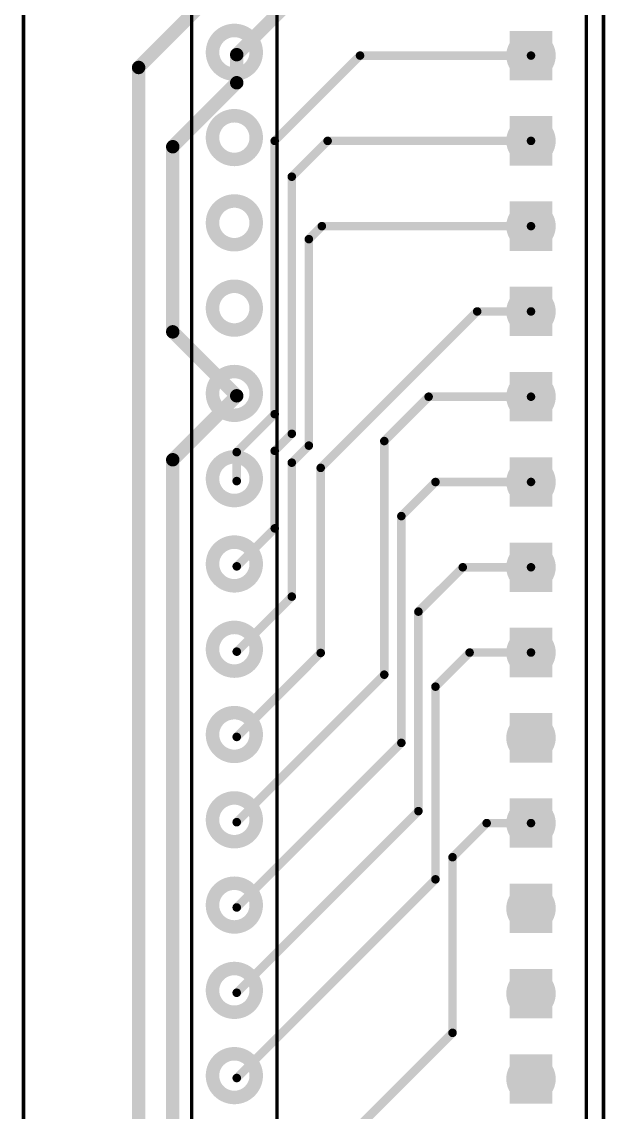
# Model space of a CAD drawing. Header units: millimetres. Extents: x 38 to 140, y 35 to 124.
# Drawn here: x 37.67 to 55.04, y 71.65 to 104.13 of the extents above; entities that cross this region are included whole.
import ezdxf

# ---------------------------------------------------------------- set-up
doc = ezdxf.new("R2010")
doc.units = ezdxf.units.MM
for name, color, linetype in [('BottomLayer', 5, 'Continuous'), ('BottomOverlay', 54, 'Continuous'), ('BottomSolder', 6, 'Continuous'), ('KeepOutLayer', 6, 'Continuous'), ('MultiLayer', 9, 'Continuous'), ('TopLayer', 1, 'Continuous'), ('TopOverlay', 2, 'Continuous'), ('TopSolder', 216, 'Continuous')]:
    doc.layers.add(name, color=color, linetype=linetype)

# ---------------------------------------------------------------- blocks, each defined once
blk = doc.blocks.new('DIP40_B_1')
at = {"layer": 'BottomLayer', "const_width": 0.3175}
for points in [[(14.605, 33.49625), (15.875, 33.49625)], [(14.605, 32.54375), (15.875, 32.54375)], [(14.605, 30.95625), (15.875, 30.95625)], [(14.605, 30.00375), (15.875, 30.00375)], [(14.605, 28.41625), (15.875, 28.41625)], [(14.605, 27.46375), (15.875, 27.46375)], [(14.605, 25.87625), (15.875, 25.87625)], [(14.605, 24.92375), (15.875, 24.92375)], [(14.605, 23.33625), (15.875, 23.33625)], [(14.605, 22.38375), (15.875, 22.38375)], [(14.605, 20.79625), (15.875, 20.79625)], [(14.605, 19.84375), (15.875, 19.84375)], [(14.605, 18.25625), (15.875, 18.25625)], [(14.605, 17.30375), (15.875, 17.30375)], [(14.605, 15.71625), (15.875, 15.71625)], [(14.605, 14.76375), (15.875, 14.76375)], [(14.605, 13.17625), (15.875, 13.17625)], [(14.605, 12.22375), (15.875, 12.22375)], [(14.605, 10.63625), (15.875, 10.63625)], [(14.605, 9.68375), (15.875, 9.68375)], [(14.605, 8.09625), (15.875, 8.09625)], [(14.605, 7.14375), (15.875, 7.14375)], [(14.605, 5.55625), (15.875, 5.55625)], [(14.605, 4.60375), (15.875, 4.60375)], [(14.605, 3.01625), (15.875, 3.01625)], [(14.605, 2.06375), (15.875, 2.06375)]]:
    blk.add_lwpolyline(points, dxfattribs=at)
for points in [[(14.605, 32.54375, 1), (14.605, 33.49625)], [(15.875, 33.49625, 1), (15.875, 32.54375)], [(14.605, 30.00375, 1), (14.605, 30.95625)], [(15.875, 30.95625, 1), (15.875, 30.00375)], [(14.605, 27.46375, 1), (14.605, 28.41625)], [(15.875, 28.41625, 1), (15.875, 27.46375)], [(14.605, 24.92375, 1), (14.605, 25.87625)], [(15.875, 25.87625, 1), (15.875, 24.92375)], [(14.605, 22.38375, 1), (14.605, 23.33625)], [(15.875, 23.33625, 1), (15.875, 22.38375)], [(14.605, 19.84375, 1), (14.605, 20.79625)], [(15.875, 20.79625, 1), (15.875, 19.84375)], [(14.605, 17.30375, 1), (14.605, 18.25625)], [(15.875, 18.25625, 1), (15.875, 17.30375)], [(14.605, 14.76375, 1), (14.605, 15.71625)], [(15.875, 15.71625, 1), (15.875, 14.76375)], [(14.605, 12.22375, 1), (14.605, 13.17625)], [(15.875, 13.17625, 1), (15.875, 12.22375)], [(14.605, 9.68375, 1), (14.605, 10.63625)], [(15.875, 10.63625, 1), (15.875, 9.68375)], [(14.605, 7.14375, 1), (14.605, 8.09625)], [(15.875, 8.09625, 1), (15.875, 7.14375)], [(14.605, 4.60375, 1), (14.605, 5.55625)], [(15.875, 5.55625, 1), (15.875, 4.60375)], [(14.605, 2.06375, 1), (14.605, 3.01625)], [(15.875, 3.01625, 1), (15.875, 2.06375)]]:
    blk.add_lwpolyline(points, format="xyb", dxfattribs=at)
for points in [[(14.76375, 33.02, 1), (15.71625, 33.02, 1)], [(14.76375, 30.48, 1), (15.71625, 30.48, 1)], [(14.76375, 27.94, 1), (15.71625, 27.94, 1)], [(14.76375, 25.4, 1), (15.71625, 25.4, 1)], [(14.76375, 22.86, 1), (15.71625, 22.86, 1)], [(14.76375, 20.32, 1), (15.71625, 20.32, 1)], [(14.76375, 17.78, 1), (15.71625, 17.78, 1)], [(14.76375, 15.24, 1), (15.71625, 15.24, 1)], [(14.76375, 12.7, 1), (15.71625, 12.7, 1)], [(14.76375, 10.16, 1), (15.71625, 10.16, 1)], [(14.76375, 7.62, 1), (15.71625, 7.62, 1)], [(14.76375, 5.08, 1), (15.71625, 5.08, 1)], [(14.76375, 2.54, 1), (15.71625, 2.54, 1)]]:
    blk.add_lwpolyline(points, format="xyb", close=True, dxfattribs=at)
at = {"layer": 'BottomOverlay', "const_width": 0.1}
blk.add_lwpolyline([(13.081, 49.53), (13.081, -1.27)], dxfattribs=at)
at = {"layer": 'BottomSolder', "const_width": 0.4191}
for points in [[(14.605, 33.54705), (15.875, 33.54705)], [(14.605, 32.49295), (15.875, 32.49295)], [(14.605, 31.00705), (15.875, 31.00705)], [(14.605, 29.95295), (15.875, 29.95295)], [(14.605, 28.46705), (15.875, 28.46705)], [(14.605, 27.41295), (15.875, 27.41295)], [(14.605, 25.92705), (15.875, 25.92705)], [(14.605, 24.87295), (15.875, 24.87295)], [(14.605, 23.38705), (15.875, 23.38705)], [(14.605, 22.33295), (15.875, 22.33295)], [(14.605, 20.84705), (15.875, 20.84705)], [(14.605, 19.79295), (15.875, 19.79295)], [(14.605, 18.30705), (15.875, 18.30705)], [(14.605, 17.25295), (15.875, 17.25295)], [(14.605, 15.76705), (15.875, 15.76705)], [(14.605, 14.71295), (15.875, 14.71295)], [(14.605, 13.22705), (15.875, 13.22705)], [(14.605, 12.17295), (15.875, 12.17295)], [(14.605, 10.68705), (15.875, 10.68705)], [(14.605, 9.63295), (15.875, 9.63295)], [(14.605, 8.14705), (15.875, 8.14705)], [(14.605, 7.09295), (15.875, 7.09295)], [(14.605, 5.60705), (15.875, 5.60705)], [(14.605, 4.55295), (15.875, 4.55295)], [(14.605, 3.06705), (15.875, 3.06705)], [(14.605, 2.01295), (15.875, 2.01295)]]:
    blk.add_lwpolyline(points, dxfattribs=at)
for points in [[(14.605, 32.49295, 1), (14.605, 33.54705)], [(15.875, 33.54705, 1), (15.875, 32.49295)], [(14.605, 29.95295, 1), (14.605, 31.00705)], [(15.875, 31.00705, 1), (15.875, 29.95295)], [(14.605, 27.41295, 1), (14.605, 28.46705)], [(15.875, 28.46705, 1), (15.875, 27.41295)], [(14.605, 24.87295, 1), (14.605, 25.92705)], [(15.875, 25.92705, 1), (15.875, 24.87295)], [(14.605, 22.33295, 1), (14.605, 23.38705)], [(15.875, 23.38705, 1), (15.875, 22.33295)], [(14.605, 19.79295, 1), (14.605, 20.84705)], [(15.875, 20.84705, 1), (15.875, 19.79295)], [(14.605, 17.25295, 1), (14.605, 18.30705)], [(15.875, 18.30705, 1), (15.875, 17.25295)], [(14.605, 14.71295, 1), (14.605, 15.76705)], [(15.875, 15.76705, 1), (15.875, 14.71295)], [(14.605, 12.17295, 1), (14.605, 13.22705)], [(15.875, 13.22705, 1), (15.875, 12.17295)], [(14.605, 9.63295, 1), (14.605, 10.68705)], [(15.875, 10.68705, 1), (15.875, 9.63295)], [(14.605, 7.09295, 1), (14.605, 8.14705)], [(15.875, 8.14705, 1), (15.875, 7.09295)], [(14.605, 4.55295, 1), (14.605, 5.60705)], [(15.875, 5.60705, 1), (15.875, 4.55295)], [(14.605, 2.01295, 1), (14.605, 3.06705)], [(15.875, 3.06705, 1), (15.875, 2.01295)]]:
    blk.add_lwpolyline(points, format="xyb", dxfattribs=at)
for points in [[(14.71295, 33.02, 1), (15.76705, 33.02, 1)], [(14.71295, 30.48, 1), (15.76705, 30.48, 1)], [(14.71295, 27.94, 1), (15.76705, 27.94, 1)], [(14.71295, 25.4, 1), (15.76705, 25.4, 1)], [(14.71295, 22.86, 1), (15.76705, 22.86, 1)], [(14.71295, 20.32, 1), (15.76705, 20.32, 1)], [(14.71295, 17.78, 1), (15.76705, 17.78, 1)], [(14.71295, 15.24, 1), (15.76705, 15.24, 1)], [(14.71295, 12.7, 1), (15.76705, 12.7, 1)], [(14.71295, 10.16, 1), (15.76705, 10.16, 1)], [(14.71295, 7.62, 1), (15.76705, 7.62, 1)], [(14.71295, 5.08, 1), (15.76705, 5.08, 1)], [(14.71295, 2.54, 1), (15.76705, 2.54, 1)]]:
    blk.add_lwpolyline(points, format="xyb", close=True, dxfattribs=at)
at = {"layer": 'MultiLayer', "const_width": 0.3175}
for points in [[(14.605, 33.49625), (15.875, 33.49625)], [(14.605, 32.54375), (15.875, 32.54375)], [(14.605, 30.95625), (15.875, 30.95625)], [(14.605, 30.00375), (15.875, 30.00375)], [(14.605, 28.41625), (15.875, 28.41625)], [(14.605, 27.46375), (15.875, 27.46375)], [(14.605, 25.87625), (15.875, 25.87625)], [(14.605, 24.92375), (15.875, 24.92375)], [(14.605, 23.33625), (15.875, 23.33625)], [(14.605, 22.38375), (15.875, 22.38375)], [(14.605, 20.79625), (15.875, 20.79625)], [(14.605, 19.84375), (15.875, 19.84375)], [(14.605, 18.25625), (15.875, 18.25625)], [(14.605, 17.30375), (15.875, 17.30375)], [(14.605, 15.71625), (15.875, 15.71625)], [(14.605, 14.76375), (15.875, 14.76375)], [(14.605, 13.17625), (15.875, 13.17625)], [(14.605, 12.22375), (15.875, 12.22375)], [(14.605, 10.63625), (15.875, 10.63625)], [(14.605, 9.68375), (15.875, 9.68375)], [(14.605, 8.09625), (15.875, 8.09625)], [(14.605, 7.14375), (15.875, 7.14375)], [(14.605, 5.55625), (15.875, 5.55625)], [(14.605, 4.60375), (15.875, 4.60375)], [(14.605, 3.01625), (15.875, 3.01625)], [(14.605, 2.06375), (15.875, 2.06375)]]:
    blk.add_lwpolyline(points, dxfattribs=at)
for points in [[(14.605, 32.54375, 1), (14.605, 33.49625)], [(15.875, 33.49625, 1), (15.875, 32.54375)], [(14.605, 30.00375, 1), (14.605, 30.95625)], [(15.875, 30.95625, 1), (15.875, 30.00375)], [(14.605, 27.46375, 1), (14.605, 28.41625)], [(15.875, 28.41625, 1), (15.875, 27.46375)], [(14.605, 24.92375, 1), (14.605, 25.87625)], [(15.875, 25.87625, 1), (15.875, 24.92375)], [(14.605, 22.38375, 1), (14.605, 23.33625)], [(15.875, 23.33625, 1), (15.875, 22.38375)], [(14.605, 19.84375, 1), (14.605, 20.79625)], [(15.875, 20.79625, 1), (15.875, 19.84375)], [(14.605, 17.30375, 1), (14.605, 18.25625)], [(15.875, 18.25625, 1), (15.875, 17.30375)], [(14.605, 14.76375, 1), (14.605, 15.71625)], [(15.875, 15.71625, 1), (15.875, 14.76375)], [(14.605, 12.22375, 1), (14.605, 13.17625)], [(15.875, 13.17625, 1), (15.875, 12.22375)], [(14.605, 9.68375, 1), (14.605, 10.63625)], [(15.875, 10.63625, 1), (15.875, 9.68375)], [(14.605, 7.14375, 1), (14.605, 8.09625)], [(15.875, 8.09625, 1), (15.875, 7.14375)], [(14.605, 4.60375, 1), (14.605, 5.55625)], [(15.875, 5.55625, 1), (15.875, 4.60375)], [(14.605, 2.06375, 1), (14.605, 3.01625)], [(15.875, 3.01625, 1), (15.875, 2.06375)]]:
    blk.add_lwpolyline(points, format="xyb", dxfattribs=at)
for points in [[(14.76375, 33.02, 1), (15.71625, 33.02, 1)], [(14.76375, 30.48, 1), (15.71625, 30.48, 1)], [(14.76375, 27.94, 1), (15.71625, 27.94, 1)], [(14.76375, 25.4, 1), (15.71625, 25.4, 1)], [(14.76375, 22.86, 1), (15.71625, 22.86, 1)], [(14.76375, 20.32, 1), (15.71625, 20.32, 1)], [(14.76375, 17.78, 1), (15.71625, 17.78, 1)], [(14.76375, 15.24, 1), (15.71625, 15.24, 1)], [(14.76375, 12.7, 1), (15.71625, 12.7, 1)], [(14.76375, 10.16, 1), (15.71625, 10.16, 1)], [(14.76375, 7.62, 1), (15.71625, 7.62, 1)], [(14.76375, 5.08, 1), (15.71625, 5.08, 1)], [(14.76375, 2.54, 1), (15.71625, 2.54, 1)]]:
    blk.add_lwpolyline(points, format="xyb", close=True, dxfattribs=at)
at = {"layer": 'TopLayer', "const_width": 0.3175}
for points in [[(14.605, 33.49625), (15.875, 33.49625)], [(14.605, 32.54375), (15.875, 32.54375)], [(14.605, 30.95625), (15.875, 30.95625)], [(14.605, 30.00375), (15.875, 30.00375)], [(14.605, 28.41625), (15.875, 28.41625)], [(14.605, 27.46375), (15.875, 27.46375)], [(14.605, 25.87625), (15.875, 25.87625)], [(14.605, 24.92375), (15.875, 24.92375)], [(14.605, 23.33625), (15.875, 23.33625)], [(14.605, 22.38375), (15.875, 22.38375)], [(14.605, 20.79625), (15.875, 20.79625)], [(14.605, 19.84375), (15.875, 19.84375)], [(14.605, 18.25625), (15.875, 18.25625)], [(14.605, 17.30375), (15.875, 17.30375)], [(14.605, 15.71625), (15.875, 15.71625)], [(14.605, 14.76375), (15.875, 14.76375)], [(14.605, 13.17625), (15.875, 13.17625)], [(14.605, 12.22375), (15.875, 12.22375)], [(14.605, 10.63625), (15.875, 10.63625)], [(14.605, 9.68375), (15.875, 9.68375)], [(14.605, 8.09625), (15.875, 8.09625)], [(14.605, 7.14375), (15.875, 7.14375)], [(14.605, 5.55625), (15.875, 5.55625)], [(14.605, 4.60375), (15.875, 4.60375)], [(14.605, 3.01625), (15.875, 3.01625)], [(14.605, 2.06375), (15.875, 2.06375)]]:
    blk.add_lwpolyline(points, dxfattribs=at)
for points in [[(14.605, 32.54375, 1), (14.605, 33.49625)], [(15.875, 33.49625, 1), (15.875, 32.54375)], [(14.605, 30.00375, 1), (14.605, 30.95625)], [(15.875, 30.95625, 1), (15.875, 30.00375)], [(14.605, 27.46375, 1), (14.605, 28.41625)], [(15.875, 28.41625, 1), (15.875, 27.46375)], [(14.605, 24.92375, 1), (14.605, 25.87625)], [(15.875, 25.87625, 1), (15.875, 24.92375)], [(14.605, 22.38375, 1), (14.605, 23.33625)], [(15.875, 23.33625, 1), (15.875, 22.38375)], [(14.605, 19.84375, 1), (14.605, 20.79625)], [(15.875, 20.79625, 1), (15.875, 19.84375)], [(14.605, 17.30375, 1), (14.605, 18.25625)], [(15.875, 18.25625, 1), (15.875, 17.30375)], [(14.605, 14.76375, 1), (14.605, 15.71625)], [(15.875, 15.71625, 1), (15.875, 14.76375)], [(14.605, 12.22375, 1), (14.605, 13.17625)], [(15.875, 13.17625, 1), (15.875, 12.22375)], [(14.605, 9.68375, 1), (14.605, 10.63625)], [(15.875, 10.63625, 1), (15.875, 9.68375)], [(14.605, 7.14375, 1), (14.605, 8.09625)], [(15.875, 8.09625, 1), (15.875, 7.14375)], [(14.605, 4.60375, 1), (14.605, 5.55625)], [(15.875, 5.55625, 1), (15.875, 4.60375)], [(14.605, 2.06375, 1), (14.605, 3.01625)], [(15.875, 3.01625, 1), (15.875, 2.06375)]]:
    blk.add_lwpolyline(points, format="xyb", dxfattribs=at)
for points in [[(14.76375, 33.02, 1), (15.71625, 33.02, 1)], [(14.76375, 30.48, 1), (15.71625, 30.48, 1)], [(14.76375, 27.94, 1), (15.71625, 27.94, 1)], [(14.76375, 25.4, 1), (15.71625, 25.4, 1)], [(14.76375, 22.86, 1), (15.71625, 22.86, 1)], [(14.76375, 20.32, 1), (15.71625, 20.32, 1)], [(14.76375, 17.78, 1), (15.71625, 17.78, 1)], [(14.76375, 15.24, 1), (15.71625, 15.24, 1)], [(14.76375, 12.7, 1), (15.71625, 12.7, 1)], [(14.76375, 10.16, 1), (15.71625, 10.16, 1)], [(14.76375, 7.62, 1), (15.71625, 7.62, 1)], [(14.76375, 5.08, 1), (15.71625, 5.08, 1)], [(14.76375, 2.54, 1), (15.71625, 2.54, 1)]]:
    blk.add_lwpolyline(points, format="xyb", close=True, dxfattribs=at)
at = {"layer": 'TopSolder', "const_width": 0.4191}
for points in [[(14.605, 33.54705), (15.875, 33.54705)], [(14.605, 32.49295), (15.875, 32.49295)], [(14.605, 31.00705), (15.875, 31.00705)], [(14.605, 29.95295), (15.875, 29.95295)], [(14.605, 28.46705), (15.875, 28.46705)], [(14.605, 27.41295), (15.875, 27.41295)], [(14.605, 25.92705), (15.875, 25.92705)], [(14.605, 24.87295), (15.875, 24.87295)], [(14.605, 23.38705), (15.875, 23.38705)], [(14.605, 22.33295), (15.875, 22.33295)], [(14.605, 20.84705), (15.875, 20.84705)], [(14.605, 19.79295), (15.875, 19.79295)], [(14.605, 18.30705), (15.875, 18.30705)], [(14.605, 17.25295), (15.875, 17.25295)], [(14.605, 15.76705), (15.875, 15.76705)], [(14.605, 14.71295), (15.875, 14.71295)], [(14.605, 13.22705), (15.875, 13.22705)], [(14.605, 12.17295), (15.875, 12.17295)], [(14.605, 10.68705), (15.875, 10.68705)], [(14.605, 9.63295), (15.875, 9.63295)], [(14.605, 8.14705), (15.875, 8.14705)], [(14.605, 7.09295), (15.875, 7.09295)], [(14.605, 5.60705), (15.875, 5.60705)], [(14.605, 4.55295), (15.875, 4.55295)], [(14.605, 3.06705), (15.875, 3.06705)], [(14.605, 2.01295), (15.875, 2.01295)]]:
    blk.add_lwpolyline(points, dxfattribs=at)
for points in [[(14.605, 32.49295, 1), (14.605, 33.54705)], [(15.875, 33.54705, 1), (15.875, 32.49295)], [(14.605, 29.95295, 1), (14.605, 31.00705)], [(15.875, 31.00705, 1), (15.875, 29.95295)], [(14.605, 27.41295, 1), (14.605, 28.46705)], [(15.875, 28.46705, 1), (15.875, 27.41295)], [(14.605, 24.87295, 1), (14.605, 25.92705)], [(15.875, 25.92705, 1), (15.875, 24.87295)], [(14.605, 22.33295, 1), (14.605, 23.38705)], [(15.875, 23.38705, 1), (15.875, 22.33295)], [(14.605, 19.79295, 1), (14.605, 20.84705)], [(15.875, 20.84705, 1), (15.875, 19.79295)], [(14.605, 17.25295, 1), (14.605, 18.30705)], [(15.875, 18.30705, 1), (15.875, 17.25295)], [(14.605, 14.71295, 1), (14.605, 15.76705)], [(15.875, 15.76705, 1), (15.875, 14.71295)], [(14.605, 12.17295, 1), (14.605, 13.22705)], [(15.875, 13.22705, 1), (15.875, 12.17295)], [(14.605, 9.63295, 1), (14.605, 10.68705)], [(15.875, 10.68705, 1), (15.875, 9.63295)], [(14.605, 7.09295, 1), (14.605, 8.14705)], [(15.875, 8.14705, 1), (15.875, 7.09295)], [(14.605, 4.55295, 1), (14.605, 5.60705)], [(15.875, 5.60705, 1), (15.875, 4.55295)], [(14.605, 2.01295, 1), (14.605, 3.06705)], [(15.875, 3.06705, 1), (15.875, 2.01295)]]:
    blk.add_lwpolyline(points, format="xyb", dxfattribs=at)
for points in [[(14.71295, 33.02, 1), (15.76705, 33.02, 1)], [(14.71295, 30.48, 1), (15.76705, 30.48, 1)], [(14.71295, 27.94, 1), (15.76705, 27.94, 1)], [(14.71295, 25.4, 1), (15.76705, 25.4, 1)], [(14.71295, 22.86, 1), (15.76705, 22.86, 1)], [(14.71295, 20.32, 1), (15.76705, 20.32, 1)], [(14.71295, 17.78, 1), (15.76705, 17.78, 1)], [(14.71295, 15.24, 1), (15.76705, 15.24, 1)], [(14.71295, 12.7, 1), (15.76705, 12.7, 1)], [(14.71295, 10.16, 1), (15.76705, 10.16, 1)], [(14.71295, 7.62, 1), (15.76705, 7.62, 1)], [(14.71295, 5.08, 1), (15.76705, 5.08, 1)], [(14.71295, 2.54, 1), (15.76705, 2.54, 1)]]:
    blk.add_lwpolyline(points, format="xyb", close=True, dxfattribs=at)
blk = doc.blocks.new('HDR1X20_9')
at = {"layer": 'BottomLayer', "const_width": 0.3}
for points in [[(14.64, 0, 1), (15.84, 0, 1)], [(17.18, 0, 1), (18.38, 0, 1)], [(19.72, 0, 1), (20.92, 0, 1)], [(22.26, 0, 1), (23.46, 0, 1)], [(24.8, 0, 1), (26, 0, 1)], [(27.34, 0, 1), (28.54, 0, 1)], [(29.88, 0, 1), (31.08, 0, 1)], [(32.42, 0, 1), (33.62, 0, 1)], [(34.96, 0, 1), (36.16, 0, 1)], [(37.5, 0, 1), (38.7, 0, 1)], [(40.04, 0, 1), (41.24, 0, 1)], [(42.58, 0, 1), (43.78, 0, 1)], [(45.12, 0, 1), (46.32, 0, 1)]]:
    blk.add_lwpolyline(points, format="xyb", close=True, dxfattribs=at)
at = {"layer": 'BottomSolder', "const_width": 0.402}
for points in [[(14.589, 0, 1), (15.891, 0, 1)], [(17.129, 0, 1), (18.431, 0, 1)], [(19.669, 0, 1), (20.971, 0, 1)], [(22.209, 0, 1), (23.511, 0, 1)], [(24.749, 0, 1), (26.051, 0, 1)], [(27.289, 0, 1), (28.591, 0, 1)], [(29.829, 0, 1), (31.131, 0, 1)], [(32.369, 0, 1), (33.671, 0, 1)], [(34.909, 0, 1), (36.211, 0, 1)], [(37.449, 0, 1), (38.751, 0, 1)], [(39.989, 0, 1), (41.291, 0, 1)], [(42.529, 0, 1), (43.831, 0, 1)], [(45.069, 0, 1), (46.371, 0, 1)]]:
    blk.add_lwpolyline(points, format="xyb", close=True, dxfattribs=at)
at = {"layer": 'MultiLayer', "const_width": 0.3}
for points in [[(14.64, 0, 1), (15.84, 0, 1)], [(17.18, 0, 1), (18.38, 0, 1)], [(19.72, 0, 1), (20.92, 0, 1)], [(22.26, 0, 1), (23.46, 0, 1)], [(24.8, 0, 1), (26, 0, 1)], [(27.34, 0, 1), (28.54, 0, 1)], [(29.88, 0, 1), (31.08, 0, 1)], [(32.42, 0, 1), (33.62, 0, 1)], [(34.96, 0, 1), (36.16, 0, 1)], [(37.5, 0, 1), (38.7, 0, 1)], [(40.04, 0, 1), (41.24, 0, 1)], [(42.58, 0, 1), (43.78, 0, 1)], [(45.12, 0, 1), (46.32, 0, 1)]]:
    blk.add_lwpolyline(points, format="xyb", close=True, dxfattribs=at)
at = {"layer": 'TopLayer', "const_width": 0.3}
for points in [[(14.64, 0, 1), (15.84, 0, 1)], [(17.18, 0, 1), (18.38, 0, 1)], [(19.72, 0, 1), (20.92, 0, 1)], [(22.26, 0, 1), (23.46, 0, 1)], [(24.8, 0, 1), (26, 0, 1)], [(27.34, 0, 1), (28.54, 0, 1)], [(29.88, 0, 1), (31.08, 0, 1)], [(32.42, 0, 1), (33.62, 0, 1)], [(34.96, 0, 1), (36.16, 0, 1)], [(37.5, 0, 1), (38.7, 0, 1)], [(40.04, 0, 1), (41.24, 0, 1)], [(42.58, 0, 1), (43.78, 0, 1)], [(45.12, 0, 1), (46.32, 0, 1)]]:
    blk.add_lwpolyline(points, format="xyb", close=True, dxfattribs=at)
at = {"layer": 'TopOverlay', "const_width": 0.1}
for points in [[(0.635, 1.27), (49.53, 1.27)], [(-1.27, -1.27), (49.53, -1.27)]]:
    blk.add_lwpolyline(points, dxfattribs=at)
at = {"layer": 'TopSolder', "const_width": 0.402}
for points in [[(14.589, 0, 1), (15.891, 0, 1)], [(17.129, 0, 1), (18.431, 0, 1)], [(19.669, 0, 1), (20.971, 0, 1)], [(22.209, 0, 1), (23.511, 0, 1)], [(24.749, 0, 1), (26.051, 0, 1)], [(27.289, 0, 1), (28.591, 0, 1)], [(29.829, 0, 1), (31.131, 0, 1)], [(32.369, 0, 1), (33.671, 0, 1)], [(34.909, 0, 1), (36.211, 0, 1)], [(37.449, 0, 1), (38.751, 0, 1)], [(39.989, 0, 1), (41.291, 0, 1)], [(42.529, 0, 1), (43.831, 0, 1)], [(45.069, 0, 1), (46.371, 0, 1)]]:
    blk.add_lwpolyline(points, format="xyb", close=True, dxfattribs=at)

msp = doc.modelspace()

# ---------------------------------------------------------------- linework, layer by layer
at = {"layer": 'BottomLayer', "const_width": 0.4}
msp.add_lwpolyline([(44.069, 103.151), (49.274, 108.356)], dxfattribs=at)
at = {"layer": 'BottomLayer', "const_width": 0.2}
msp.add_lwpolyline([(43.969, 103.151, 1), (44.169, 103.151, 1)], format="xyb", close=True, dxfattribs=at)
at = {"layer": 'KeepOutLayer', "const_width": 0.1}
for points in [[(37.719, 35.306), (37.719, 123.571)], [(54.483, 56.007), (54.483, 107.061)]]:
    msp.add_lwpolyline(points, dxfattribs=at)
at = {"layer": 'TopLayer'}
for points, const_width in [([(41.148, 102.77), (44.069, 105.691)], 0.4), ([(44.069, 102.315), (44.069, 103.151)], 0.4), ([(41.148, 60.352), (41.148, 102.77)], 0.4), ([(45.2, 100.584), (47.74, 103.124)], 0.254), ([(47.74, 103.124), (52.832, 103.124)], 0.254), ([(42.164, 100.41), (44.069, 102.315)], 0.4), ([(45.2, 92.444), (45.2, 100.584)], 0.254), ([(45.708, 99.516), (46.776, 100.584)], 0.254), ([(46.776, 100.584), (52.832, 100.584)], 0.254), ([(42.164, 94.896), (42.164, 100.41)], 0.4), ([(45.708, 91.86), (45.708, 99.516)], 0.254), ([(46.216, 97.657), (46.603, 98.044)], 0.254), ([(46.603, 98.044), (52.832, 98.044)], 0.254), ([(46.216, 91.507), (46.216, 97.657)], 0.254), ([(46.569, 90.844), (51.229, 95.504)], 0.254), ([(51.229, 95.504), (52.832, 95.504)], 0.254), ([(42.164, 94.896), (44.069, 92.991)], 0.4), ([(42.164, 91.086), (44.069, 92.991)], 0.4), ([(48.463, 91.643), (49.784, 92.964)], 0.254), ([(49.784, 92.964), (52.832, 92.964)], 0.254), ([(44.069, 91.313), (45.2, 92.444)], 0.254), ([(45.2, 91.352), (45.708, 91.86)], 0.254), ([(45.708, 90.999), (46.216, 91.507)], 0.254), ([(48.463, 84.685), (48.463, 91.643)], 0.254), ([(42.164, 61.876), (42.164, 91.086)], 0.4), ([(44.069, 90.451), (44.069, 91.313)], 0.254), ([(45.2, 89.042), (45.2, 91.352)], 0.254), ([(45.708, 87.01), (45.708, 90.999)], 0.254), ([(46.569, 85.332), (46.569, 90.844)], 0.254), ([(48.971, 89.408), (49.987, 90.424)], 0.254), ([(49.987, 90.424), (52.832, 90.424)], 0.254), ([(48.971, 82.653), (48.971, 89.408)], 0.254), ([(44.069, 87.911), (45.2, 89.042)], 0.254), ([(49.479, 86.563), (50.8, 87.884)], 0.254), ([(50.8, 87.884), (52.832, 87.884)], 0.254), ([(44.069, 85.371), (45.708, 87.01)], 0.254), ([(49.479, 80.621), (49.479, 86.563)], 0.254), ([(44.069, 82.831), (46.569, 85.332)], 0.254), ([(49.987, 84.328), (51.003, 85.344)], 0.254), ([(51.003, 85.344), (52.832, 85.344)], 0.254), ([(44.069, 80.291), (48.463, 84.685)], 0.254), ([(49.987, 78.589), (49.987, 84.328)], 0.254), ([(44.069, 77.751), (48.971, 82.653)], 0.254), ([(44.069, 75.211), (49.479, 80.621)], 0.254), ([(50.495, 79.248), (51.511, 80.264)], 0.254), ([(51.511, 80.264), (52.832, 80.264)], 0.254), ([(50.495, 74.017), (50.495, 79.248)], 0.254), ([(44.069, 72.671), (49.987, 78.589)], 0.254), ([(44.069, 67.591), (50.495, 74.017)], 0.254)]:
    msp.add_lwpolyline(points, dxfattribs=dict(at, const_width=const_width))
for points, const_width in [([(43.969, 103.151, 1), (44.169, 103.151, 1)], 0.2), ([(41.048, 102.77, 1), (41.248, 102.77, 1)], 0.2), ([(41.048, 102.77, 1), (41.248, 102.77, 1)], 0.2), ([(47.677, 103.124, 1), (47.804, 103.124, 1)], 0.127), ([(47.677, 103.124, 1), (47.804, 103.124, 1)], 0.127), ([(52.769, 103.124, 1), (52.895, 103.124, 1)], 0.127), ([(43.969, 102.315, 1), (44.169, 102.315, 1)], 0.2), ([(43.969, 102.315, 1), (44.169, 102.315, 1)], 0.2), ([(45.137, 100.584, 1), (45.264, 100.584, 1)], 0.127), ([(45.137, 100.584, 1), (45.264, 100.584, 1)], 0.127), ([(46.712, 100.584, 1), (46.839, 100.584, 1)], 0.127), ([(46.712, 100.584, 1), (46.839, 100.584, 1)], 0.127), ([(52.769, 100.584, 1), (52.895, 100.584, 1)], 0.127), ([(42.064, 100.41, 1), (42.264, 100.41, 1)], 0.2), ([(42.064, 100.41, 1), (42.264, 100.41, 1)], 0.2), ([(45.645, 99.516, 1), (45.772, 99.516, 1)], 0.127), ([(45.645, 99.516, 1), (45.772, 99.516, 1)], 0.127), ([(46.54, 98.044, 1), (46.667, 98.044, 1)], 0.127), ([(46.54, 98.044, 1), (46.667, 98.044, 1)], 0.127), ([(52.769, 98.044, 1), (52.895, 98.044, 1)], 0.127), ([(46.153, 97.657, 1), (46.28, 97.657, 1)], 0.127), ([(46.153, 97.657, 1), (46.28, 97.657, 1)], 0.127), ([(51.166, 95.504, 1), (51.293, 95.504, 1)], 0.127), ([(51.166, 95.504, 1), (51.293, 95.504, 1)], 0.127), ([(52.769, 95.504, 1), (52.895, 95.504, 1)], 0.127), ([(42.064, 94.896, 1), (42.264, 94.896, 1)], 0.2), ([(42.064, 94.896, 1), (42.264, 94.896, 1)], 0.2), ([(43.969, 92.991, 1), (44.169, 92.991, 1)], 0.2), ([(43.969, 92.991, 1), (44.169, 92.991, 1)], 0.2), ([(49.72, 92.964, 1), (49.847, 92.964, 1)], 0.127), ([(49.72, 92.964, 1), (49.847, 92.964, 1)], 0.127), ([(52.769, 92.964, 1), (52.895, 92.964, 1)], 0.127), ([(45.137, 92.444, 1), (45.264, 92.444, 1)], 0.127), ([(45.137, 92.444, 1), (45.264, 92.444, 1)], 0.127), ([(45.645, 91.86, 1), (45.772, 91.86, 1)], 0.127), ([(45.645, 91.86, 1), (45.772, 91.86, 1)], 0.127), ([(46.153, 91.507, 1), (46.28, 91.507, 1)], 0.127), ([(46.153, 91.507, 1), (46.28, 91.507, 1)], 0.127), ([(48.4, 91.643, 1), (48.527, 91.643, 1)], 0.127), ([(48.4, 91.643, 1), (48.527, 91.643, 1)], 0.127), ([(42.064, 91.086, 1), (42.264, 91.086, 1)], 0.2), ([(42.064, 91.086, 1), (42.264, 91.086, 1)], 0.2), ([(44.005, 91.313, 1), (44.133, 91.313, 1)], 0.127), ([(44.005, 91.313, 1), (44.133, 91.313, 1)], 0.127), ([(45.137, 91.352, 1), (45.264, 91.352, 1)], 0.127), ([(45.137, 91.352, 1), (45.264, 91.352, 1)], 0.127), ([(45.645, 90.999, 1), (45.772, 90.999, 1)], 0.127), ([(45.645, 90.999, 1), (45.772, 90.999, 1)], 0.127), ([(46.506, 90.844, 1), (46.633, 90.844, 1)], 0.127), ([(46.506, 90.844, 1), (46.633, 90.844, 1)], 0.127), ([(44.005, 90.451, 1), (44.133, 90.451, 1)], 0.127), ([(49.924, 90.424, 1), (50.051, 90.424, 1)], 0.127), ([(49.924, 90.424, 1), (50.051, 90.424, 1)], 0.127), ([(52.769, 90.424, 1), (52.895, 90.424, 1)], 0.127), ([(48.908, 89.408, 1), (49.035, 89.408, 1)], 0.127), ([(48.908, 89.408, 1), (49.035, 89.408, 1)], 0.127), ([(45.137, 89.042, 1), (45.264, 89.042, 1)], 0.127), ([(45.137, 89.042, 1), (45.264, 89.042, 1)], 0.127), ([(44.005, 87.911, 1), (44.133, 87.911, 1)], 0.127), ([(50.736, 87.884, 1), (50.863, 87.884, 1)], 0.127), ([(50.736, 87.884, 1), (50.863, 87.884, 1)], 0.127), ([(52.769, 87.884, 1), (52.895, 87.884, 1)], 0.127), ([(45.645, 87.01, 1), (45.772, 87.01, 1)], 0.127), ([(45.645, 87.01, 1), (45.772, 87.01, 1)], 0.127), ([(49.416, 86.563, 1), (49.543, 86.563, 1)], 0.127), ([(49.416, 86.563, 1), (49.543, 86.563, 1)], 0.127), ([(44.005, 85.371, 1), (44.133, 85.371, 1)], 0.127), ([(46.506, 85.332, 1), (46.633, 85.332, 1)], 0.127), ([(46.506, 85.332, 1), (46.633, 85.332, 1)], 0.127), ([(50.94, 85.344, 1), (51.067, 85.344, 1)], 0.127), ([(50.94, 85.344, 1), (51.067, 85.344, 1)], 0.127), ([(52.769, 85.344, 1), (52.895, 85.344, 1)], 0.127), ([(48.4, 84.685, 1), (48.527, 84.685, 1)], 0.127), ([(48.4, 84.685, 1), (48.527, 84.685, 1)], 0.127), ([(49.924, 84.328, 1), (50.051, 84.328, 1)], 0.127), ([(49.924, 84.328, 1), (50.051, 84.328, 1)], 0.127), ([(44.005, 82.831, 1), (44.133, 82.831, 1)], 0.127), ([(48.908, 82.653, 1), (49.035, 82.653, 1)], 0.127), ([(48.908, 82.653, 1), (49.035, 82.653, 1)], 0.127), ([(49.416, 80.621, 1), (49.543, 80.621, 1)], 0.127), ([(49.416, 80.621, 1), (49.543, 80.621, 1)], 0.127), ([(44.005, 80.291, 1), (44.133, 80.291, 1)], 0.127), ([(51.448, 80.264, 1), (51.575, 80.264, 1)], 0.127), ([(51.448, 80.264, 1), (51.575, 80.264, 1)], 0.127), ([(52.769, 80.264, 1), (52.895, 80.264, 1)], 0.127), ([(50.432, 79.248, 1), (50.559, 79.248, 1)], 0.127), ([(50.432, 79.248, 1), (50.559, 79.248, 1)], 0.127), ([(49.924, 78.589, 1), (50.051, 78.589, 1)], 0.127), ([(49.924, 78.589, 1), (50.051, 78.589, 1)], 0.127), ([(44.005, 77.751, 1), (44.133, 77.751, 1)], 0.127), ([(44.005, 75.211, 1), (44.133, 75.211, 1)], 0.127), ([(50.432, 74.017, 1), (50.559, 74.017, 1)], 0.127), ([(50.432, 74.017, 1), (50.559, 74.017, 1)], 0.127), ([(44.005, 72.671, 1), (44.133, 72.671, 1)], 0.127)]:
    msp.add_lwpolyline(points, format="xyb", close=True, dxfattribs=dict(at, const_width=const_width))

# ---------------------------------------------------------------- block references
for name, p, rotation in [('HDR1X20_9', (43.998, 57.502), 89.99999999999999), ('DIP40_B_1', (68.072, 105.664), 180)]:
    msp.add_blockref(name, p, dxfattribs=dict(rotation=rotation))

doc.saveas('drawing.dxf')
